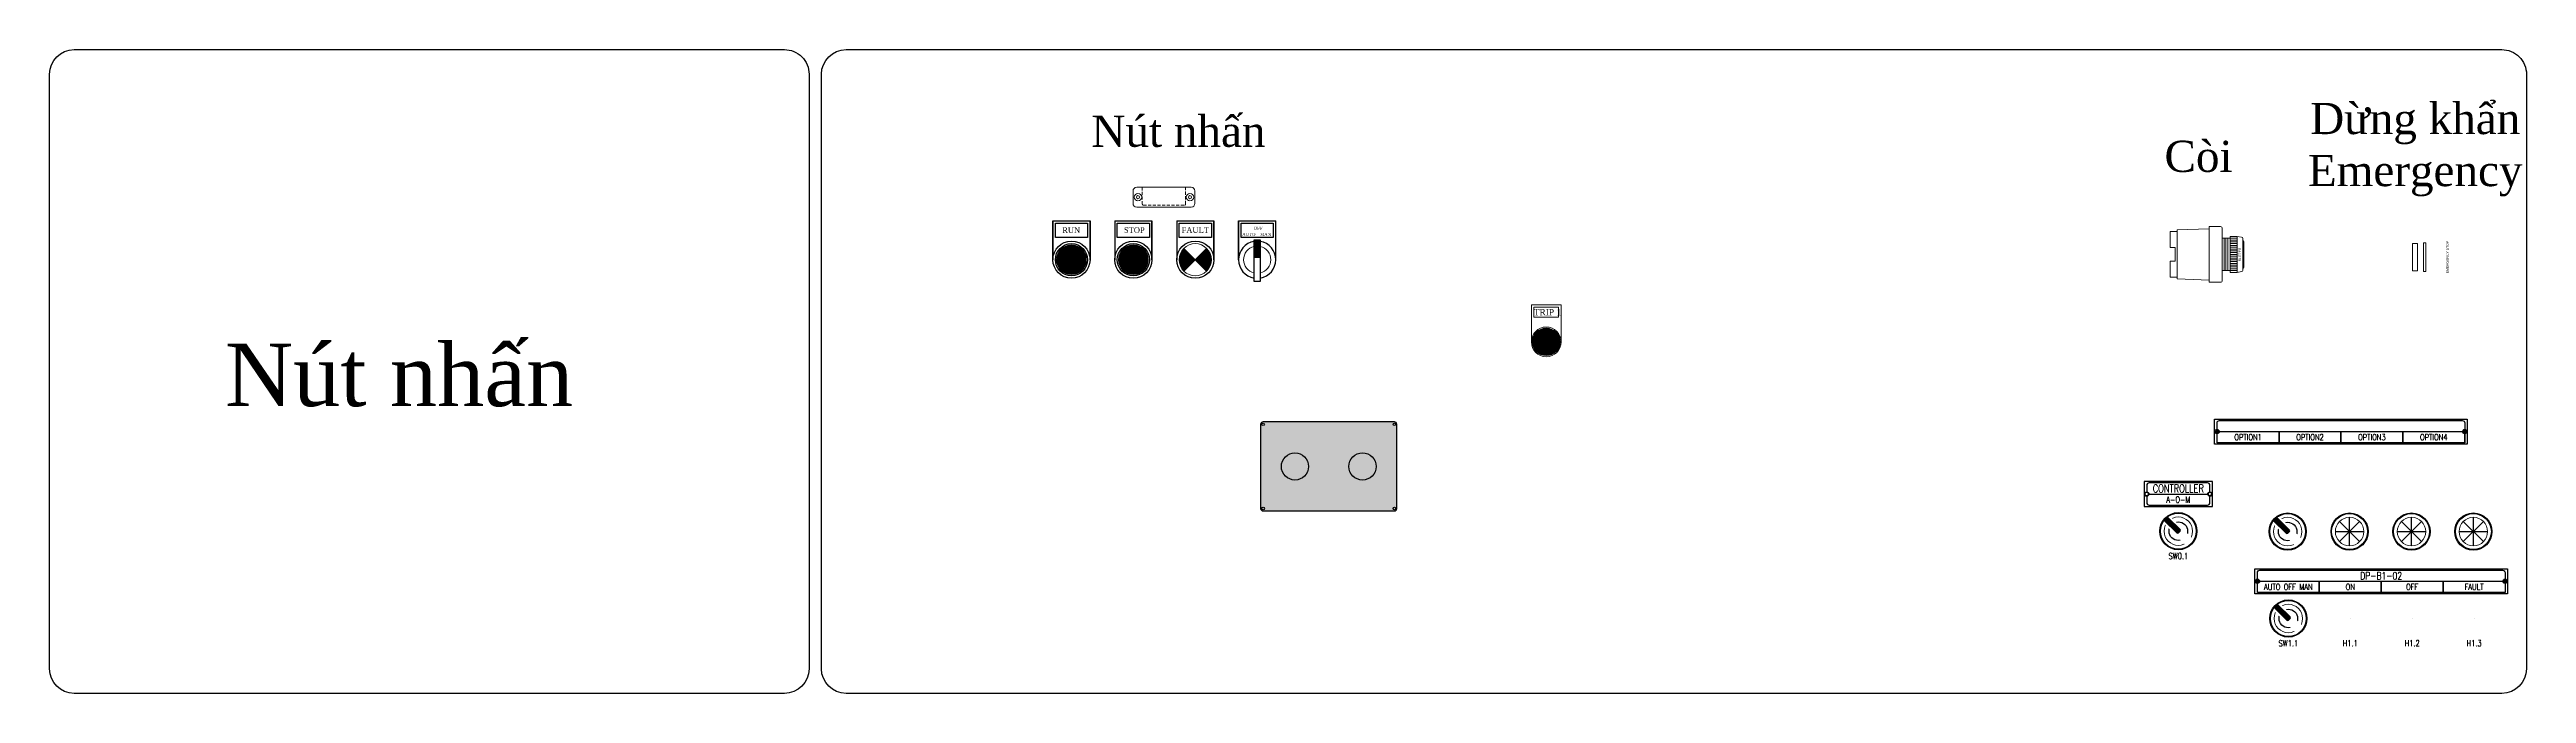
# Model space of a CAD drawing. Header units: millimetres. Extents: x 11159 to 13159, y 87465 to 87985.
import ezdxf
from ezdxf.enums import TextEntityAlignment as Align

# ---------------------------------------------------------------- set-up
doc = ezdxf.new("R2010")
doc.units = ezdxf.units.MM
doc.set_wipeout_variables(frame=1)
doc.linetypes.add('HIDDEN', pattern=[0.375, 0.25, -0.125])
for name, color, linetype, lineweight in [('07', 5, 'Continuous', 5), ('Gối đỡ', 10, 'Continuous', 20), ('hw_Punch', 5, 'Continuous', 13), ('Vỏ Tủ', 255, 'Continuous', 18)]:
    doc.layers.add(name, color=color, linetype=linetype, lineweight=lineweight)
doc.layers.add('1-EMC-ACESS', color=4, linetype='Continuous')
doc.layers.add('Duong-co-ban', color=7, linetype='Continuous')
doc.styles.add('arial', font='arial.ttf')
doc.styles.add('hw_Block', font='complex.shx', dxfattribs={"width": 0.75})
doc.styles.add('THIÊN1', font='times.ttf')

# ---------------------------------------------------------------- blocks, each defined once
blk = doc.blocks.new('*U1')
for radius in [15, 14.5, 7.5]:
    blk.add_circle((0, 0), radius)
at = {"layer": 'hw_Punch'}
blk.add_circle((0, 0), 11.5, dxfattribs=at)
at = {"color": 1}
blk.add_wipeout([(-6.010407640085646, 11.313708498984752), (-6.043740228825712, 11.347041087724818), (-6.11445979893422, 11.409388775576446), (-6.188954663837521, 11.467172915960319), (-6.266930826337017, 11.520165461273166), (-6.348080550142811, 11.56815727414849), (-6.432083574369372, 11.61095895282645), (-6.518608377457355, 11.6484015786354), (-6.607313485538086, 11.680337382637234), (-6.697848820075109, 11.706640328803488), (-6.78985707946606, 11.727206611422645), (-6.882975149144386, 11.741955064772739), (-6.976835534630922, 11.750827483446358), (-7.071067811865433, 11.753788852060651), (-7.165300089099844, 11.750827483446443), (-7.259160474586622, 11.74195506477271), (-7.3522785442649905, 11.727206611422574), (-7.444286803655615, 11.706640328803516), (-7.534822138193107, 11.680337382637148), (-7.623527246273781, 11.648401578635358), (-7.710052049361508, 11.610958952826465), (-7.794055073588083, 11.56815727414849), (-7.875204797393991, 11.52016546127318), (-7.953180959893345, 11.46717291596039), (-8.027675824796574, 11.409388775576517), (-8.098395394905324, 11.347041087724719), (-8.165060572385258, 11.280375910244786), (-11.313708498984752, 8.131727983645291), (-11.34704108772469, 8.098395394905353), (-11.409388775576502, 8.027675824796574), (-11.467172915960404, 7.953180959893331), (-11.520165461273209, 7.8752047973939625), (-11.568157274148504, 7.794055073588083), (-11.610958952826508, 7.710052049361437), (-11.648401578635386, 7.623527246273767), (-11.680337382637163, 7.534822138193093), (-11.706640328803488, 7.444286803655629), (-11.727206611422659, 7.352278544264834), (-11.74195506477271, 7.259160474586608), (-11.750827483446429, 7.16530008909983), (-11.75378885206068, 7.0710678118654755), (-11.750827483446471, 6.976835534631306), (-11.741955064772725, 6.882975149144329), (-11.727206611422659, 6.789857079466003), (-11.706640328803516, 6.6978488200753645), (-11.680337382637148, 6.607313485537617), (-11.64840157863543, 6.518608377457284), (-11.61095895282648, 6.4320835743694005), (-11.568157274148504, 6.348080550142711), (-11.520165461273194, 6.2669308263369885), (-11.467172915960447, 6.188954663837649), (-11.40938877557646, 6.114459798934277), (-11.347041087724648, 6.043740228825527), (-11.280375910244814, 5.977075051345693), (5.977075051345757, -11.280375910244878), (6.043740228825598, -11.347041087724719), (6.114459798934455, -11.409388775576637), (6.188954663837748, -11.467172915960546), (6.266930826336797, -11.52016546127306), (6.348080550143052, -11.56815727414866), (6.432083574369223, -11.610958952826415), (6.5186083774571415, -11.648401578635415), (6.607313485537759, -11.680337382637191), (6.697848820075308, -11.706640328803559), (6.789857079465818, -11.727206611422574), (6.8829751491443005, -11.741955064772768), (6.976835534631064, -11.750827483446443), (7.071067811865447, -11.753788852060708), (7.165300089099702, -11.750827483446471), (7.259160474586402, -11.741955064772746), (7.352278544265104, -11.72720661142256), (7.44428680365548, -11.706640328803623), (7.534822138193171, -11.68033738263717), (7.623527246273618, -11.648401578635465), (7.710052049361508, -11.610958952826493), (7.7940550735880265, -11.568157274148604), (7.8752047973940265, -11.520165461273187), (7.953180959893281, -11.467172915960468), (8.027675824796518, -11.409388775576573), (8.098395394905367, -11.347041087724705), (8.165060572385187, -11.28037591024487), (11.313708498984766, -8.131727983645305), (11.347041087724705, -8.098395394905367), (11.40938877557653, -8.027675824796589), (11.467172915960397, -7.953180959893352), (11.520165461273159, -7.875204797394055), (11.568157274148518, -7.794055073588112), (11.61095895282648, -7.710052049361522), (11.648401578635408, -7.623527246273831), (11.680337382637184, -7.534822138193071), (11.706640328803566, -7.4442868036555225), (11.727206611422595, -7.352278544265012), (11.741955064772696, -7.259160474586707), (11.750827483446457, -7.165300089099844), (11.753788852060694, -7.071067811865305), (11.7508274834464, -6.976835534631121), (11.74195506477271, -6.882975149144357), (11.727206611422616, -6.789857079466032), (11.706640328803545, -6.697848820075407), (11.68033738263727, -6.607313485538121), (11.648401578635443, -6.518608377457326), (11.610958952826309, -6.43208357436923), (11.568157274148604, -6.348080550142967), (11.520165461273074, -6.26693082633674), (11.467172915960447, -6.188954663837805), (11.409388775576538, -6.114459798934412), (11.34704108772479, -6.043740228825683), (11.280375910244864, -5.977075051345757)], dxfattribs=at)
h = blk.add_hatch(color=1)
h.paths.add_polyline_path([(-1.255114536606129, -1.396535892843445, 0.4142135623730953), (0.017677669529661, -1.396535892843445), (1.396535892843415, -0.0176776695296752, 0.4142135623730962), (1.396535892843415, 1.255114536606114), (-6.697091181449365, 9.348741610898912, 0.0820708387973561), (-9.348741610898912, 6.697091181449365)])
h.paths.add_polyline_path([(-6.697091181449365, 9.348741610898912), (-8.396893026590247, 11.04854345603979), (-11.04854345603979, 8.396893026590233), (-9.348741610898912, 6.697091181449365, -0.0820708387973561)])
blk.add_lwpolyline([(0.017677669529661, -1.396535892843445), (1.396535892843415, -0.0176776695296752, 0.4142135623730951), (1.396535892843445, 1.255114536606114), (-8.396893026590247, 11.04854345603979), (-11.04854345603979, 8.396893026590233), (-1.255114536606129, -1.396535892843445, 0.4142135623730951)], format="xyb", close=True, dxfattribs=at)
blk = doc.blocks.new('*U2')
at = {"color": 3}
for p, q in [((-11.50000000000001, 9e-15), (11.49999999999998, 9e-15)), ((-8.131727983645304, -8.131727983645286), (8.131727983645291, 8.131727983645307)), ((8.131727983645291, -8.131727983645286), (-8.131727983645304, 8.131727983645307)), ((-1.42e-14, -11.49999999999999), (-1.42e-14, 11.50000000000001))]:
    blk.add_line(p, q, dxfattribs=at)
for radius in [15, 14.5]:
    blk.add_circle((-1.42e-14, 3.6e-15), radius)
at = {"layer": 'hw_Punch'}
blk.add_circle((-1.42e-14, 3.6e-15), 11.5, dxfattribs=at)
blk = doc.blocks.new('*U3')
at = {"color": 1}
for p, q in [((-11.50000000000002, 2.7e-15), (11.49999999999998, 2.7e-15)), ((-8.131727983645312, -8.131727983645291), (8.131727983645284, 8.1317279836453)), ((8.131727983645284, -8.131727983645291), (-8.131727983645312, 8.1317279836453)), ((-2.13e-14, -11.49999999999999), (-2.13e-14, 11.5))]:
    blk.add_line(p, q, dxfattribs=at)
for radius in [15, 14.5]:
    blk.add_circle((-1.42e-14, 3.6e-15), radius)
at = {"layer": 'hw_Punch'}
blk.add_circle((-1.42e-14, 3.6e-15), 11.5, dxfattribs=at)
blk = doc.blocks.new('*U4')
at = {"color": 2}
for p, q in [((-11.50000000000001, 8.9e-15), (11.49999999999998, 8.9e-15)), ((-8.131727983645304, -8.131727983645286), (8.131727983645291, 8.131727983645307)), ((8.131727983645291, -8.131727983645286), (-8.131727983645304, 8.131727983645307)), ((-1.42e-14, -11.49999999999999), (-1.42e-14, 11.50000000000001))]:
    blk.add_line(p, q, dxfattribs=at)
for radius in [15, 14.5]:
    blk.add_circle((-1.42e-14, 3.6e-15), radius)
at = {"layer": 'hw_Punch'}
blk.add_circle((-1.42e-14, 3.6e-15), 11.5, dxfattribs=at)
blk = doc.blocks.new('AUTO')
blk.add_line((-23.74999999999998, 29.99999999999999), (23.75000000000002, 29.99999999999999))
blk.add_lwpolyline([(-27.49999999999998, 19.99999999999999), (27.50000000000002, 19.99999999999999), (27.50000000000002, 40), (-27.49999999999998, 40)], close=True)
for points in [[(25.50000000000002, 31.74999999999999), (25.50000000000002, 36.99999999999999, 0.4142135623730951), (23.50000000000002, 39), (-23.49999999999998, 39, 0.4142135623730951), (-25.49999999999998, 36.99999999999999), (-25.49999999999998, 31.74999999999999)], [(-25.49999999999998, 28.24999999999999), (-25.49999999999998, 22.99999999999999, 0.4142135623730951), (-23.49999999999998, 20.99999999999999), (23.50000000000002, 20.99999999999999, 0.4142135623730951), (25.50000000000002, 22.99999999999999), (25.50000000000002, 28.24999999999999)]]:
    blk.add_lwpolyline(points, format="xyb")
for centre in [(-25.49999999999998, 29.99999999999999), (25.50000000000002, 29.99999999999999)]:
    blk.add_circle(centre, 1.75)
at = {"layer": 'hw_Punch'}
for centre in [(-25.49999999999998, 29.99999999999999), (25.50000000000002, 29.99999999999999)]:
    blk.add_circle(centre, 1.25, dxfattribs=at)
at = {"style": 'hw_Block', "width": 0.75}
blk.add_text('A-O-M', height=5, dxfattribs=at).set_placement((1.78e-14, 25.49999999999999), align=Align.MIDDLE_CENTER)
for tag, height, p in [('CONTROLLER', 6.5, (1.78e-14, 34.50000000000001)), ('S', 5, (0, -20))]:
    blk.add_attdef(tag, text='', height=height, dxfattribs=at).set_placement(p, align=Align.MIDDLE_CENTER)
blk.add_blockref('*U1', (0, 4e-15))
blk = doc.blocks.new('line-yellow')
at = {"layer": 'Vỏ Tủ'}
blk.add_hatch(color=2, dxfattribs=at).paths.add_polyline_path([(29960.69208939939, 10888.59048987734, 1), (29938.69208939939, 10888.59048987734, 1)])
at = {"layer": 'Duong-co-ban'}
blk.add_circle((29949.69208939939, 10888.59048987734), 11, dxfattribs=at)
blk.add_circle((29949.69208939939, 10888.59048987734), 11, dxfattribs=at)
blk.add_circle((29949.69208939939, 10888.59048987734), 11, dxfattribs=at)
at = {"layer": 'Vỏ Tủ'}
for p, q in [((29961.69208939939, 10918.59048987734), (29937.69208939939, 10918.59048987734)), ((29937.69208939939, 10918.59048987734), (29937.69208939939, 10888.59048987734)), ((29959.69208939939, 10916.59048987734), (29939.69208939939, 10916.59048987734)), ((29939.69208939939, 10916.59048987734), (29939.69208939939, 10908.59048987734)), ((29959.69208939939, 10908.59048987734), (29939.69208939939, 10908.59048987734)), ((29959.69208939939, 10908.59048987734), (29959.69208939939, 10916.59048987734)), ((29961.69208939939, 10888.59048987734), (29961.69208939939, 10918.59048987734))]:
    blk.add_line(p, q, dxfattribs=at)
for radius in [12, 11]:
    blk.add_circle((29949.69208939939, 10888.59048987734), radius, dxfattribs=at)
blk = doc.blocks.new('light-yellow')
at = {"layer": 'Gối đỡ', "color": 0}
blk.add_blockref('line-yellow', (0, 0), dxfattribs=at)
blk = doc.blocks.new('*U5')
at = {"color": 0, "linetype": 'ByBlock', "lineweight": 18}
for p, q in [((-19.75000000000003, 42.99999999999998), (-20.75000000000003, 17)), ((19.74999999999996, 42.99999999999998), (-19.75000000000003, 42.99999999999998)), ((-5.500000000000028, 48.49999999999998), (-18.50000000000003, 48.49999999999998)), ((-18.50000000000003, 48.49999999999998), (-18.50000000000003, 42.99999999999998)), ((-5.500000000000028, 48.49999999999998), (-5.500000000000028, 44.49999999999998)), ((5.499999999999985, 44.49999999999998), (-5.500000000000014, 44.49999999999998)), ((18.49999999999997, 48.49999999999998), (5.499999999999985, 48.49999999999998)), ((5.499999999999985, 48.49999999999998), (5.499999999999985, 44.49999999999998)), ((18.49999999999997, 48.49999999999998), (18.49999999999996, 42.99999999999998)), ((19.74999999999996, 42.99999999999998), (20.74999999999996, 17)), ((-22.50000000000003, 17), (22.49999999999996, 17)), ((-22.50000000000003, 17), (-22.50000000000001, 7.999999999999998)), ((-21.00000000000001, 6.499999999999998), (20.99999999999996, 6.499999999999998)), ((-14.50000000000003, 2.66e-14), (-14.50000000000001, -5.500000000000001)), ((-13.05000000000002, 1.24e-14), (-13.05000000000002, -5.499999999999987)), ((-11.60000000000002, 1.24e-14), (-11.60000000000002, -5.499999999999987)), ((-10.15000000000003, 1.24e-14), (-10.15000000000003, -5.499999999999987)), ((-8.700000000000031, 1.24e-14), (-8.700000000000031, -5.499999999999987)), ((-7.250000000000028, 1.24e-14), (-7.250000000000028, -5.499999999999987)), ((-5.800000000000025, 1.24e-14), (-5.800000000000025, -5.499999999999987)), ((-4.350000000000036, 1.24e-14), (-4.350000000000036, -5.499999999999987)), ((-2.900000000000019, 1.24e-14), (-2.900000000000019, -5.499999999999987)), ((1.449999999999974, 1.24e-14), (1.449999999999974, -5.499999999999987)), ((2.899999999999963, 1.24e-14), (2.899999999999963, -5.499999999999987)), ((4.349999999999965, 1.24e-14), (4.349999999999965, -5.499999999999987)), ((5.799999999999968, 1.24e-14), (5.799999999999968, -5.499999999999987)), ((7.249999999999957, 1.24e-14), (7.249999999999957, -5.499999999999987)), ((8.699999999999974, 1.24e-14), (8.699999999999974, -5.499999999999987)), ((10.14999999999996, 1.24e-14), (10.14999999999996, -5.499999999999987)), ((11.59999999999996, 1.24e-14), (11.59999999999996, -5.499999999999987)), ((13.04999999999997, 2.66e-14), (13.04999999999997, -5.499999999999973)), ((14.49999999999997, 2.66e-14), (14.49999999999997, -5.499999999999973)), ((22.49999999999996, 17), (22.49999999999996, 7.999999999999998)), ((-14.50000000000001, -5.500000000000001), (-13.88926683544912, -9.164398987305363)), ((-12.90287291161698, -10), (12.90287291161694, -9.999999999999988)), ((-11.25000000000003, -10), (-11.25000000000003, -10.25)), ((-10.50000000000003, -11), (10.49999999999997, -10.99999999999997)), ((-1.450000000000031, -1.8e-15), (-1.450000000000031, -5.500000000000001)), ((-2.84e-14, -1.8e-15), (-2.84e-14, -5.500000000000001)), ((11.24999999999997, -10), (11.24999999999997, -10.24999999999997)), ((14.49999999999997, -5.500000000000001), (13.88926683544908, -9.164398987305349))]:
    blk.add_line(p, q, dxfattribs=at)
for points in [[(-14.50000000000003, 2.66e-14), (14.49999999999997, 2.66e-14), (14.49999999999997, -5.500000000000001), (-14.50000000000003, -5.500000000000001)], [(-13.00000000000003, 6.499999999999998), (12.99999999999997, 6.499999999999998), (12.99999999999997, 4.999999999999998), (-13.00000000000003, 4.999999999999998)], [(-13.00000000000003, 4.999999999999998), (12.99999999999997, 4.999999999999998), (12.99999999999997, 3.499999999999998), (-13.00000000000003, 3.499999999999998)], [(-13.00000000000003, 3.499999999999998), (12.99999999999997, 3.499999999999998), (12.99999999999997, 1.999999999999998), (-13.00000000000003, 1.999999999999998)]]:
    blk.add_lwpolyline(points, close=True, dxfattribs=at)
at = {"color": 150, "linetype": 'ByBlock', "lineweight": 18}
blk.add_lwpolyline([(-13.00000000000003, -1.8e-15), (12.99999999999997, -1.8e-15), (12.99999999999997, 1.999999999999998), (-13.00000000000003, 1.999999999999998)], close=True, dxfattribs=at)
at = {"color": 0, "linetype": 'ByBlock', "lineweight": 18}
for centre, radius, start, end in [((-21.00000000000001, 7.999999999999998), 1.5, 180, 270), ((20.99999999999996, 7.999999999999998), 1.5, 270, 0), ((-12.90287291161698, -9.000000000000002), 1, 189.4623222080259, 270), ((-10.50000000000003, -10.25), 0.75, 180, 270), ((10.49999999999997, -10.24999999999997), 0.75, 270, 0), ((12.90287291161694, -8.999999999999988), 1, 270, 350.5376777919742)]:
    blk.add_arc(centre, radius, start, end, dxfattribs=at)
at = {"color": 8, "linetype": 'ByBlock', "lineweight": 18}
blk.add_text('BUZZER', height=2, dxfattribs=at).set_placement((-1.42e-14, -7.749999999999998), align=Align.MIDDLE_CENTER)
blk = doc.blocks.new('*U6')
h = blk.add_hatch(color=0)
h.dxf.hatch_style = 1
h.paths.add_polyline_path([(-100, 1.263089034430324, 0.4142135623730951), (-101.2630890344303, 1.8e-15, 0.4142135623730951), (-100, -1.26308903443032)])
h.paths.add_polyline_path([(-100, 1.263089034430324), (-100, 1.8e-15), (-98.73691096556966, 1.8e-15, 0.4142135623730951)])
h.paths.add_polyline_path([(-98.73691096556966, 1.8e-15), (-100, 1.7e-15), (-100, -1.26308903443032, 0.4142135623730951)])
h = blk.add_hatch(color=0)
h.dxf.hatch_style = 1
h.paths.add_polyline_path([(100, 1.263089034430327, 0.4142135623730951), (98.73691096556966, 5.3e-15, 0.4142135623730951), (100, -1.263089034430317)])
h.paths.add_polyline_path([(100, 1.263089034430327), (100, 5.3e-15), (101.2630890344303, 5.3e-15, 0.4142135623730951)])
h.paths.add_polyline_path([(101.2630890344303, 5.3e-15), (100, 5.3e-15), (100, -1.263089034430317, 0.4142135623730951)])
for p, q in [((-75, -30), (-75, -30)), ((-75, -30), (-75, -30)), ((-25, -30), (-25, -30)), ((-25, -30), (-25, -30)), ((25, -30), (25, -30)), ((25, -30), (25, -30)), ((75, -30), (75, -30)), ((75, -30), (75, -30))]:
    blk.add_line(p, q)
for points in [[(-102, 10), (102, 10), (102, -9.999999999999991), (-102, -10)], [(-100, 1.8e-15), (-50, 1.8e-15), (-50, -9), (-100, -9)], [(-50, 1.8e-15), (0, 1.8e-15), (0, -9), (-50, -9)], [(0, 3.6e-15), (50, 3.6e-15), (50, -8.999999999999996), (0, -8.999999999999996)], [(50, 5.3e-15), (100, 5.3e-15), (100, -8.999999999999996), (50, -8.999999999999996)]]:
    blk.add_lwpolyline(points, close=True)
blk.add_lwpolyline([(-98, 9), (98, 9.000000000000007, -0.4142135623730951), (100, 7.000000000000005), (100, -8.999999999999991), (-100, -9), (-100, 7.000000000000001, -0.4142135623730951)], format="xyb", close=True)
for centre, radius in [((-100, 1.8e-15), 1.749999999999998), ((-100, 1.8e-15), 1.263089034430322), ((100, 5.3e-15), 1.749999999999998), ((100, 5.3e-15), 1.263089034430322)]:
    blk.add_circle(centre, radius)
at = {"style": 'hw_Block', "width": 0.75}
for tag, height, p in [('CONTROLLER', 6, (0, 4.49183422853731)), ('OPTION1', 5, (-75, -4.499999999999998)), ('OPTION2', 5, (-25, -4.499999999999998)), ('OPTION3', 5, (25, -4.499999999999998)), ('OPTION4', 5, (75, -4.499999999999998)), ('SH1', 5, (-75, -50)), ('SH2', 5, (-25, -50)), ('SH3', 5, (25, -50)), ('SH4', 5, (75, -50))]:
    blk.add_attdef(tag, text='', height=height, dxfattribs=at).set_placement(p, align=Align.MIDDLE_CENTER)
blk = doc.blocks.new('*U7')
at = {"color": 150, "linetype": 'ByBlock', "lineweight": 9}
blk.add_lwpolyline([(-11.50000000000002, 1.999999999999996), (-11.50000000000002, -3.6e-15), (11.49999999999995, -3.6e-15), (11.49999999999995, 1.999999999999996)], close=True, dxfattribs=at)
at = {"color": 0, "linetype": 'ByBlock', "lineweight": 18}
blk.add_lwpolyline([(10.94036697247698, 11.00917431192659), (-10.94036697247703, 11.00917431192661), (-10.94036697247703, 6.954128440366982), (10.94036697247698, 6.954128440366968)], close=True, dxfattribs=at)
at = {"color": 8, "linetype": 'ByBlock', "lineweight": -2}
blk.add_text('EMERGENCY STOP', height=2, dxfattribs=at).set_placement((-4.26e-14, -17.33944954128442), align=Align.MIDDLE_CENTER)
blk = doc.blocks.new('*U8')
blk.add_hatch(color=7).paths.add_polyline_path([(162.4999999999999, -18.95999999999913), (162.4999999999999, -32.95999999999913), (167.4999999999999, -32.95999999999913), (167.4999999999999, -18.95999999999913)])
at = {"lineweight": 9}
h = blk.add_hatch(color=7, dxfattribs=at)
h.set_gradient(color1=(46, 233, 22), color2=(76, 236, 54), one_color=1, tint=0.5699999928474427, name='CYLINDER')
edge = h.paths.add_edge_path()
edge.add_arc((15, -35), 12, 0, 360)
h = blk.add_hatch(color=7, dxfattribs=at)
h.set_gradient(color1=(242, 13, 17), color2=(218, 11, 15), one_color=1, tint=0.4499999880790711, name='INVCYLINDER')
edge = h.paths.add_edge_path()
edge.add_arc((65, -35), 12, 0, 360)
h = blk.add_hatch(color=2, dxfattribs=at)
h.set_gradient(color1=(241, 237, 14), color2=(217, 213, 13), one_color=1, tint=0.4499999880790711, name='CURVED')
edge = h.paths.add_edge_path()
edge.add_line((105.8076118445751, -25.80761184456787), (115, -35))
edge.add_line((115, -35), (105.8076118445751, -44.19238815542485))
edge.add_arc((115, -34.99999999999273), 13.00000000000601, 135.0000000002905, 224.9999999997096, ccw=False)
h = blk.add_hatch(color=2, dxfattribs=at)
h.set_gradient(color1=(241, 237, 14), color2=(217, 213, 13), one_color=1, tint=0.4499999880790711, name='CURVED')
edge = h.paths.add_edge_path()
edge.add_line((124.1923881554394, -25.80761184456787), (115.0000000000145, -35))
edge.add_line((115.0000000000145, -35), (124.1923881554394, -44.19238815542485))
edge.add_arc((115.0000000000145, -34.99999999999273), 13.00000000000602, 315, 405.0000000000227)
at = {"color": 7}
for p, q in [((0, -3.5), (30, -3.5)), ((0, -3.5), (0, -35)), ((0, -35), (0, -3.5)), ((30, -3.5), (30, -35)), ((30, -35), (30, -3.5)), ((50, -3.5), (80, -3.5)), ((50, -3.5), (50, -35)), ((80, -35), (80, -3.5)), ((80, -3.5), (80, -35)), ((80, -35), (80, -3.5)), ((100, -3.5), (129.9999999999999, -3.5)), ((100, -3.5), (100, -35)), ((129.9999999999999, -35), (129.9999999999999, -3.5)), ((129.9999999999999, -3.5), (129.9999999999999, -35)), ((149.9999999999999, -35), (149.9999999999999, -3.5)), ((149.9999999999999, -3.5), (179.9999999999999, -3.5)), ((149.9999999999999, -3.5), (149.9999999999999, -35)), ((179.9999999999999, -35), (179.9999999999999, -3.5)), ((162.4999999999999, -32.95999999999913), (167.4999999999999, -32.95999999999913))]:
    blk.add_line(p, q, dxfattribs=at)
at = {"color": 0, "linetype": 'ByBlock', "lineweight": 18}
blk.add_lwpolyline([(67.72288851616827, 7.5), (111.7228885161682, 7.499999999999971, 0.4142135623730951), (114.7228885161682, 10.49999999999997), (114.7228885161682, 20.49999999999997, 0.4142135623730951), (111.7228885161682, 23.49999999999997), (67.72288851616827, 23.5, 0.4142135623730951), (64.72288851616827, 20.5), (64.72288851616827, 10.5, 0.4142135623730951)], format="xyb", close=True, dxfattribs=at)
at = {"color": 6, "linetype": 'HIDDEN', "lineweight": 9, "ltscale": 10}
blk.add_lwpolyline([(72.22288851616827, 23.5), (72.22288851616827, 10, 0.4142135623730951), (73.22288851616827, 9), (106.2228885161683, 9, 0.4142135623730951), (107.2228885161683, 10), (107.2228885161683, 23.5)], format="xyb", dxfattribs=at)
at = {"color": 7}
for points in [[(2, -5.5), (28, -5.5), (28, -17), (2, -17)], [(52, -5.5), (78, -5.5), (78, -17), (52, -17)], [(102, -5.5), (127.9999999999999, -5.5), (127.9999999999999, -17), (102, -17)], [(151.9999999999999, -5.5), (177.9999999999999, -5.5), (177.9999999999999, -17), (151.9999999999999, -17)], [(162.4999999999999, -18.95999999999913), (167.4999999999999, -18.95999999999913), (167.4999999999999, -52.5), (162.4999999999999, -52.5)]]:
    blk.add_lwpolyline(points, close=True, dxfattribs=at)
at = {"color": 2, "lineweight": 9}
for points in [[(105.8076118445751, -25.80761184457515), (115, -35.00000000000728), (105.8076118445751, -44.19238815543212)], [(105.8076118445751, -25.80761184456787), (115, -35), (105.8076118445751, -44.19238815542485)]]:
    blk.add_lwpolyline(points, dxfattribs=at)
at = {"color": 0, "linetype": 'ByBlock', "lineweight": 9}
for centre in [(68.72288851616827, 15.5), (110.7228885161682, 15.49999999999997)]:
    blk.add_circle(centre, 3, dxfattribs=at)
at = {"color": 2, "linetype": 'ByBlock', "lineweight": 9}
for centre in [(68.72288851616827, 15.5), (110.7228885161682, 15.49999999999997)]:
    blk.add_circle(centre, 1.25, dxfattribs=at)
at = {"color": 7}
for centre, radius in [((15, -35), 15), ((65, -35), 15), ((115, -35), 15), ((15, -35), 13), ((65, -35), 13)]:
    blk.add_circle(centre, radius, dxfattribs=at)
for start, end in [(99.59406822715555, 260.4059317728444), (279.5940682271556, 80.40593177284445)]:
    blk.add_arc((164.9999999999999, -35), 15, start, end, dxfattribs=at)
at = {"color": 252, "linetype": 'Continuous', "lineweight": 5, "ltscale": 3}
for start, end in [(103.1365587873741, 256.8634412126258), (283.1365587873742, 76.86344121262584)]:
    blk.add_arc((164.9999999999999, -35), 11, start, end, dxfattribs=at)
at = {"layer": '07', "color": 2, "linetype": 'Continuous', "lineweight": 5, "ltscale": 3}
for p, q in [((124.1923881554248, -25.80761184456787), (105.8076118445751, -44.19238815543212)), ((105.8076118445751, -25.80761184457515), (124.1923881554248, -44.19238815543212))]:
    blk.add_line(p, q, dxfattribs=at)
at = {"layer": '07', "color": 3, "linetype": 'Continuous', "lineweight": 5, "ltscale": 3}
blk.add_circle((15, -35), 12, dxfattribs=at)
at = {"layer": '07', "color": 1, "linetype": 'Continuous', "lineweight": 5, "ltscale": 3}
blk.add_circle((65, -35), 12, dxfattribs=at)
at = {"layer": '07', "color": 2, "linetype": 'Continuous', "lineweight": 5, "ltscale": 3}
blk.add_circle((115, -35), 13.00000000000601, dxfattribs=at)
blk.add_arc((115, -34.99999999999273), 13.00000000000601, 135.0000000002904, 224.9999999997095, dxfattribs=at)
at = {"lineweight": 9, "style": 'THIÊN1'}
blk.add_attdef('NAME', (84.73871161627176, 14.24657783221482), '', height=2.5, dxfattribs=at)
at = {"layer": '1-EMC-ACESS', "color": 1, "linetype": 'ByBlock', "lineweight": -2, "attachment_point": 2, "style": 'arial'}
for s, insert, char_height, width in [('{\\fTimes New Roman|b0|i0|c0|p18;\\C7;RUN}', (14.79696910982602, -8.872724044625606), 4.536, 69.47331923081924), ('{\\fTimes New Roman|b0|i0|c0|p18;\\C7;STOP}', (65.75995047709148, -8.754010138758124), 4.536, 69.47331923081924), ('{\\fTimes New Roman|b0|i0|c0|p18;\\C7;FAULT}', (115.0017812415608, -8.778957631796906), 4.536, 69.47331923081924), ('{\\fTimes New Roman|b0|i0|c0|p18;\\C7;AUTO}', (158.2722200323914, -13.31701229351165), 2.52, 38.59628846156624), ('{\\fTimes New Roman|b0|i0|c0|p18;\\C7;OFF}', (165.6648037942358, -8.1802223786799), 2.52, 38.59628846156624), ('{\\fTimes New Roman|b0|i0|c0|p18;\\C7;MAN}', (171.7496829383598, -13.31701229351165), 2.52, 38.59628846156624)]:
    blk.add_mtext(s, dxfattribs=dict(at, insert=insert, char_height=char_height, width=width))
blk = doc.blocks.new('*U9')
at = {"true_color": 0xf26722}
h = blk.add_hatch(color=30, dxfattribs=at)
h.dxf.hatch_style = 1
h.paths.add_polyline_path([(2.000060540001868, 71.99999402946558, 0.4142135623730951), (6.05400018685e-05, 69.9999940294656), (6.05400018685e-05, 1.999994029465597, 0.4142135623730951), (2.000060540001868, -5.9705344029e-06), (108.0000605400018, -5.9705344029e-06, 0.4142135623730951), (110.0000605400018, 1.999994029465597), (110.0000605400018, 69.9999940294656, 0.4142135623730951), (108.0000605400018, 71.99999402946558)])
h.paths.add_polyline_path([(93.25720339714825, 35.9999940294656, -1), (71.25720339714826, 35.9999940294656, -1)], flags=16)
h.paths.add_polyline_path([(38.74291768285548, 35.9999940294656, -1), (16.74291768285548, 35.9999940294656, -1)], flags=16)
h.paths.add_polyline_path([(107.0000605399964, 69.99999402945105, -1), (109.0000605399964, 69.99999402945105, -1)], flags=16)
h.paths.add_polyline_path([(1.000060540007325, 69.99999402945105, -1), (3.000060540007325, 69.99999402945105, -1)], flags=16)
h.paths.add_polyline_path([(109.0000605399964, 1.999994029480149, -1), (107.0000605399964, 1.999994029480149, -1)], flags=16)
h.paths.add_polyline_path([(3.000060540007325, 1.999994029480149, -1), (1.000060540007325, 1.999994029480149, -1)], flags=16)
at = {"true_color": 0x000000}
h = blk.add_hatch(color=18, dxfattribs=at)
h.dxf.hatch_style = 1
h.paths.add_polyline_path([(16.74291768285548, 35.9999940294656, 1), (38.74291768285548, 35.9999940294656, 1)])
h.paths.add_polyline_path([(93.25720339714825, 35.9999940294656, 1), (71.25720339714826, 35.9999940294656, 1)])
at = {"color": 30, "true_color": 0xf8991e}
blk.add_lwpolyline([(2.000060540001868, -5.9705344029e-06), (108.0000605400018, -5.9705344029e-06, 0.4142135623730951), (110.0000605400018, 1.999994029465597), (110.0000605400018, 69.9999940294656, 0.4142135623730951), (108.0000605400018, 71.99999402946558), (2.000060540001868, 71.99999402946558, 0.4142135623730951), (6.05400018685e-05, 69.9999940294656), (6.05400018685e-05, 1.999994029465597, 0.4142135623730951)], format="xyb", close=True, dxfattribs=at)
for centre, radius in [((2.000060540007325, 69.99999402945105), 1), ((108.0000605399964, 69.99999402945105), 1), ((27.74291768285548, 35.9999940294656), 11), ((82.25720339714825, 35.9999940294656), 11), ((2.000060540007325, 1.999994029480149), 1), ((108.0000605399964, 1.999994029480149), 1)]:
    blk.add_circle(centre, radius, dxfattribs=at)

msp = doc.modelspace()

# ---------------------------------------------------------------- hatches: boundary and pattern name
h = msp.add_hatch(color=0)
h.dxf.hatch_style = 1
h.paths.add_polyline_path([(12909.36118152921, 87677.44253074628, 0.4142135623730951), (12908.09809249473, 87676.17944171187, 0.4142135623730951), (12909.36118152921, 87674.9163526774)])
h.paths.add_polyline_path([(12909.36118152921, 87677.44253074628), (12909.36118152921, 87676.17944171187), (12910.62427056356, 87676.17944171187, 0.4142135623730951)])
h.paths.add_polyline_path([(12910.62427056356, 87676.17944171187), (12909.36118152921, 87676.17944171187), (12909.36118152921, 87674.9163526774, 0.4142135623730951)])
h = msp.add_hatch(color=0)
h.dxf.hatch_style = 1
h.paths.add_polyline_path([(13109.36118152921, 87677.44253074628, 0.4142135623730951), (13108.09809249473, 87676.17944171187, 0.4142135623730951), (13109.36118152921, 87674.9163526774)])
h.paths.add_polyline_path([(13109.36118152921, 87677.44253074628), (13109.36118152921, 87676.17944171187), (13110.62427056356, 87676.17944171187, 0.4142135623730951)])
h.paths.add_polyline_path([(13110.62427056356, 87676.17944171187), (13109.36118152921, 87676.17944171187), (13109.36118152921, 87674.9163526774, 0.4142135623730951)])

# ---------------------------------------------------------------- linework, layer by layer
at = {"color": 41}
msp.add_lwpolyline([(11178.6018070905, 87984.73517806696), (11752.09658261622, 87984.73517806696, -0.4142135623730951), (11772.09658261622, 87964.73517806697), (11772.09658261622, 87484.73517806697, -0.4142135623730951), (11752.09658261622, 87464.73517806697), (11178.6018070905, 87464.73517806697, -0.4142135623730951), (11158.6018070905, 87484.73517806697), (11158.6018070905, 87964.73517806697, -0.4142135623730951)], format="xyb", close=True, dxfattribs=at)
for points in [[(12907.36118152921, 87686.17944171187), (13111.36118152921, 87686.17944171187), (13111.36118152921, 87666.17944171187), (12907.36118152921, 87666.17944171187)], [(12909.36118152921, 87676.17944171187), (12959.36118152921, 87676.17944171187), (12959.36118152921, 87667.17944171187), (12909.36118152921, 87667.17944171187)], [(12959.36118152921, 87676.17944171187), (13009.36118152921, 87676.17944171187), (13009.36118152921, 87667.17944171187), (12959.36118152921, 87667.17944171187)], [(13009.36118152921, 87676.17944171187), (13059.36118152921, 87676.17944171187), (13059.36118152921, 87667.17944171187), (13009.36118152921, 87667.17944171187)], [(13059.36118152921, 87676.17944171187), (13109.36118152921, 87676.17944171187), (13109.36118152921, 87667.17944171187), (13059.36118152921, 87667.17944171187)], [(13109.36118152921, 87676.17944171187), (13109.36118152921, 87676.17944171187), (13109.36118152921, 87667.17944171187), (13109.36118152921, 87667.17944171187)], [(13109.36118152921, 87676.17944171187), (13109.36118152921, 87676.17944171187), (13109.36118152921, 87667.17944171187), (13109.36118152921, 87667.17944171187)]]:
    msp.add_lwpolyline(points, close=True)
msp.add_lwpolyline([(12911.36118152921, 87685.17944171187), (13107.36118152921, 87685.17944171187, -0.4142135623730951), (13109.36118152921, 87683.17944171187), (13109.36118152921, 87667.17944171187), (12909.36118152921, 87667.17944171187), (12909.36118152921, 87683.17944171187, -0.4142135623730951)], format="xyb", close=True)
for centre, radius in [((12909.36118152921, 87676.17944171187), 1.749999999999998), ((12909.36118152921, 87676.17944171187), 1.263089034430322), ((13109.36118152921, 87676.17944171187), 1.749999999999998), ((13109.36118152921, 87676.17944171187), 1.263089034430322)]:
    msp.add_circle(centre, radius)

# ---------------------------------------------------------------- block references
msp.add_blockref('*U8', (11969.01682179216, 87850.00672187356))
at = {"color": 0, "linetype": 'ByBlock', "lineweight": -2, "rotation": 90}
for name, p in [('*U5', (12920.00195628978, 87819.2821261694)), ('*U7', (13078.07063226286, 87817.0908797877))]:
    msp.add_blockref(name, p, dxfattribs=at)
at = {"color": 30, "true_color": 0xf8991e}
msp.add_blockref('*U9', (12136.80553041021, 87612.08508208623), dxfattribs=at)
msp.add_blockref('AUTO', (12878.02349034911, 87595.77998019556)).add_auto_attribs({'CONTROLLER': 'CONTROLLER', 'S': 'SW0.1'})
at = {"ltscale": 5}
for name, p in [('*U1', (12966.34173861483, 87595.474194815)), ('*U2', (13016.34173861483, 87595.474194815)), ('*U3', (13066.34173861483, 87595.474194815)), ('*U4', (13116.34173861483, 87595.474194815))]:
    msp.add_blockref(name, p, dxfattribs=at)
msp.add_blockref('*U6', (13041.8882761436, 87555.2884640451), dxfattribs=at).add_auto_attribs({'CONTROLLER': 'DP-B1-02', 'OPTION1': 'AUTO OFF MAN', 'OPTION2': 'ON', 'OPTION3': 'OFF', 'OPTION4': 'FAULT', 'SH1': 'SW1.1', 'SH2': 'H1.1', 'SH3': 'H1.2', 'SH4': 'H1.3'})
at = {"layer": 'Gối đỡ', "color": 0}
msp.add_blockref('light-yellow', (-17582.1786316589, 76860.05851853585), dxfattribs=at)

# ---------------------------------------------------------------- texts
at = {"style": 'hw_Block', "width": 0.75}
for tag, p in [('OPTION1', (12934.36118152921, 87671.67944171187)), ('OPTION2', (12984.36118152921, 87671.67944171187)), ('OPTION3', (13034.36118152921, 87671.67944171187)), ('OPTION4', (13084.36118152921, 87671.67944171187))]:
    msp.add_attdef(tag, text='OPTION', height=5, dxfattribs=at).set_placement(p, align=Align.MIDDLE_CENTER)
at = {"layer": '1-EMC-ACESS', "color": 1, "linetype": 'ByBlock', "lineweight": -2, "attachment_point": 2, "style": 'arial'}
for s, insert, char_height, width in [('{\\fTimes New Roman|b0|i0|c0|p18;\\C7;Nút nhấn}', (12070.43766484273, 87931.36213843495), 25.2, 385.9628846156624), ('{\\fTimes New Roman|b0|i0|c0|p18;\\C7;Dừng khẩn\\PEmergency}', (13069.36234467726, 87941.64236356101), 25.2, 385.9628846156624), ('{\\fTimes New Roman|b0|i0|c0|p18;\\C7;Còi}', (12894.35278596214, 87911.12585791125), 25.2, 385.9628846156624), ('{\\fTimes New Roman|b0|i0|c0|p18;\\C7;Nút nhấn}', (11440.9710553615, 87747.15234150464), 50.4, 771.9257692313249)]:
    msp.add_mtext(s, dxfattribs=dict(at, insert=insert, char_height=char_height, width=width))
at = {"layer": 'Vỏ Tủ', "insert": (12356.82945634877, 87775.14902290577), "char_height": 5, "attachment_point": 1}
msp.add_mtext_dynamic_manual_height_columns('\\pi0.63135;{\\fTimes New Roman|b0|i0|c0|p18;TRIP 1}', width=21.67366195481736, gutter_width=1, heights=[0], dxfattribs=at)

# ---------------------------------------------------------------- next in the draw order: block references
at = {"ltscale": 5}
msp.add_blockref('*U1', (12966.8882761436, 87525.2884640451), dxfattribs=at)

# ---------------------------------------------------------------- next in the draw order: linework, layer by layer
at = {"color": 41}
msp.add_lwpolyline([(11802.09658261621, 87984.73517806696), (13139.21438950079, 87984.73517806696, -0.4142135623730951), (13159.21438950079, 87964.73517806697), (13159.21438950079, 87484.73517806697, -0.4142135623730951), (13139.21438950079, 87464.73517806697), (11802.09658261621, 87464.73517806697, -0.4142135623730951), (11782.09658261621, 87484.73517806697), (11782.09658261621, 87964.73517806697, -0.4142135623730951)], format="xyb", close=True, dxfattribs=at)

doc.saveas('drawing.dxf')
